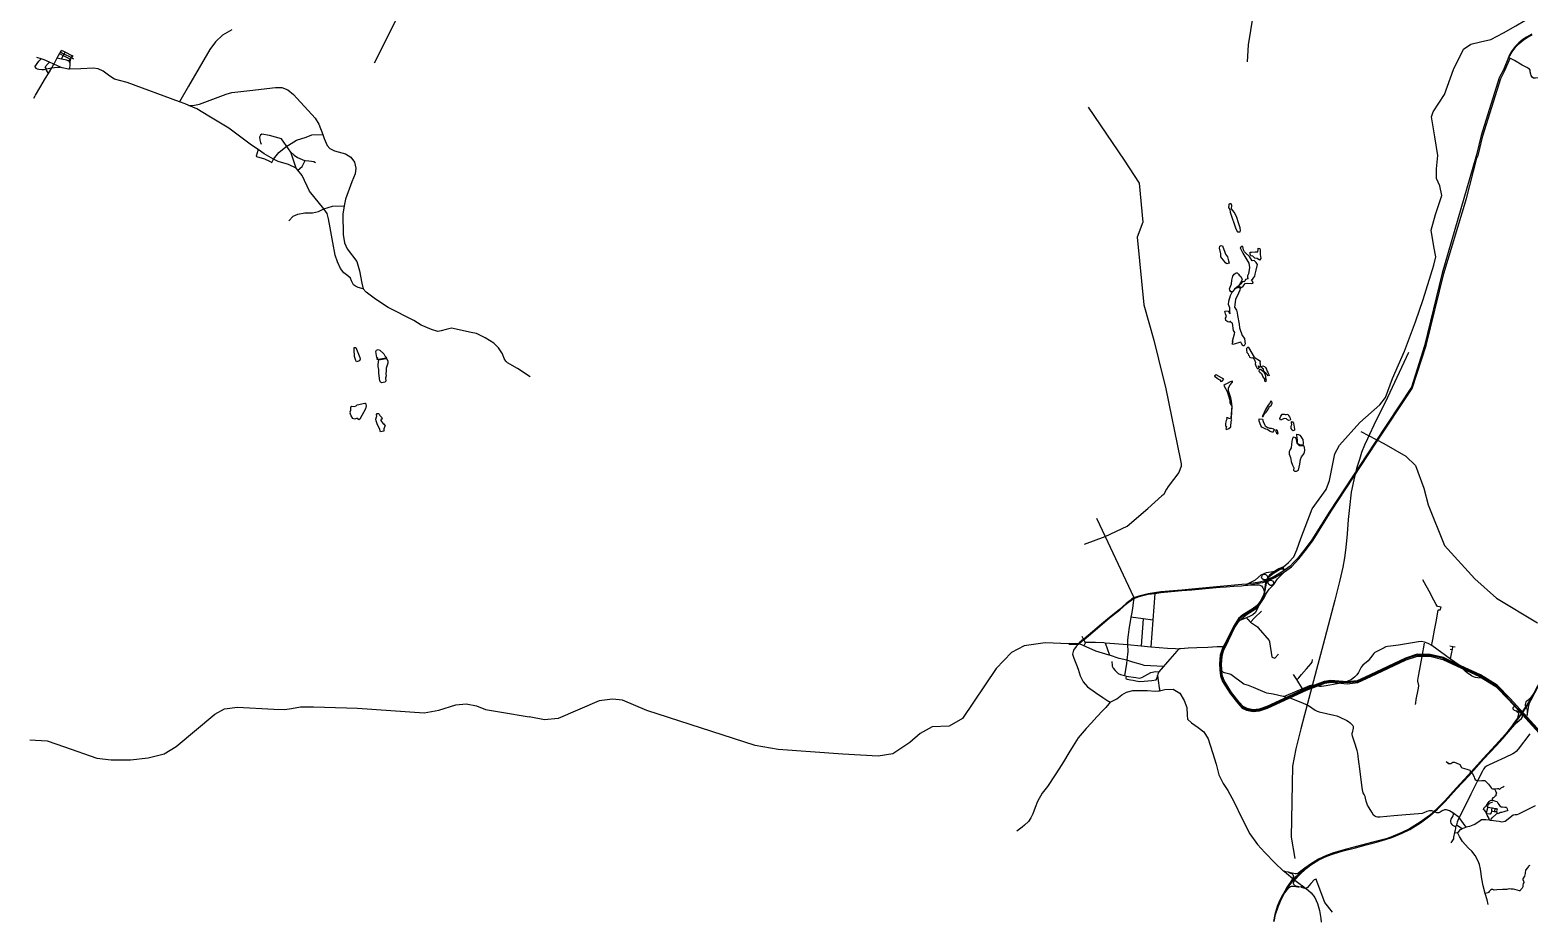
# Model space of a CAD drawing. Header units: millimetres. Extents: x 170 to 95391, y -643 to 69125.
# Drawn here: x 170 to 32269, y -187 to 18927 of the extents above; entities that cross this region are included whole.
import ezdxf

# ---------------------------------------------------------------- set-up
doc = ezdxf.new("R2010")
doc.units = ezdxf.units.MM
for name, color, linetype in [('railways', 4, 'Continuous'), ('roads_1', 1, 'Continuous'), ('roads_2', 2, 'Continuous'), ('roads_3', 3, 'Continuous'), ('water', 7, 'Continuous')]:
    doc.layers.add(name, color=color, linetype=linetype)

msp = doc.modelspace()

# ---------------------------------------------------------------- linework, layer by layer
at = {"layer": 'railways'}
for points in [[(29686.75, 12012.4), (29185.53, 10942.06), (28990, 10550.42), (28808.93, 10164.78), (28747.84, 10032.13), (28684.43, 9872.85), (28637.61, 9725.71), (28575.88, 9529.52), (28515.75, 9288.19), (28463.6, 9020.12), (28423.21, 8694.52), (28400, 8436.41), (28374.25, 8131.14), (28346.56, 7838.2), (28315.5, 7619.1), (28280.48, 7416.44), (28217.9, 7138.19), (28108.47, 6710.69), (27859.79, 5758.04)], [(27859.79, 5758.04), (27744.45, 5328.95), (27464.99, 4252.7), (27385.14, 3950.57), (27278.49, 3521.32), (27207.53, 3152.93), (27174.52, 1629.53), (27252.4, 1177.34)]]:
    msp.add_lwpolyline(points, dxfattribs=at)
at = {"layer": 'roads_1'}
for points in [[(28668.53, 10326.44), (29160.42, 10067.28), (29631.6, 9796.04), (29840.16, 9593.25), (30016.66, 9107.63), (30110.69, 8755.17), (30457.42, 7881), (31108.17, 7166.83), (31571.58, 6754.68), (32448.51, 6221.13)], [(32528.22, 5015.33), (32370.69, 4713.54), (32328.4, 4637.74), (32215.61, 4452.39), (32204.11, 4435.24)], [(32212.67, 4418.75), (32278.47, 4523.85), (32332.56, 4617.6), (32358.94, 4661.5), (32391.36, 4720.89), (32435.39, 4801.53), (32503.66, 4933.78), (32542.05, 5011.19)], [(32370.69, 4713.54), (32308.1, 4627.01), (32290.92, 4604.63), (32275.53, 4589.18), (32248.02, 4569.87), (32219.32, 4545.27), (32203.06, 4528.85), (32190.99, 4500.44), (32186.42, 4474.27), (32188.48, 4449.7), (32215, 4396.36), (32226.81, 4369.7), (32233.21, 4347.42), (32232.04, 4315.91), (32226.9, 4289.75), (32226.89, 4259.23)], [(32226.89, 4259.23), (32234.01, 4282.38), (32263.75, 4442.99), (32282.75, 4503.19), (32315.9, 4571.87), (32391.36, 4720.89)], [(32098.34, 4277.31), (32076.9, 4245.28), (31926.26, 4042.06), (31921.67, 4035.87), (31764.23, 3836.81), (31548.9, 3600.17), (31290.52, 3316.82), (30965.05, 2958.74), (30711.93, 2680.89), (30465.77, 2411.27), (30309.51, 2250.72), (30140.2, 2097.85), (29941.58, 1950.83), (29709.59, 1809.93), (29548.1, 1728.59), (29311.55, 1629.78), (29207.07, 1596.03), (28925.62, 1520.98)], [(28927.25, 1503.52), (29100.92, 1550), (29332.34, 1623.44), (29552.12, 1713.6), (29715.68, 1795.04), (29947.61, 1937.02), (30147.55, 2086.34), (30312.4, 2231.91), (30473.32, 2398.04), (30719.29, 2668.97), (30978.21, 2947.99), (31301.82, 3306.89), (31564.37, 3590.48), (31706.45, 3748.51), (31827.26, 3890.26), (31845.35, 3911.49), (31950.07, 4043.8), (32039.03, 4164.17), (32110.31, 4264.54)], [(31827.26, 3890.26), (31967.43, 4045.45), (32007.51, 4086.2), (32067.56, 4139.36), (32106.42, 4172.49), (32125.9, 4194.85), (32132.96, 4210.71), (32133.15, 4230.62), (32131.28, 4245.56), (32124.82, 4260.89), (32092.93, 4293.71), (32070.32, 4304.88), (32040.24, 4316.45), (31996.71, 4335.12)], [(31996.71, 4335.12), (32017.55, 4318.99), (32034.03, 4299.26), (32041.04, 4279.62), (32040.86, 4261.37), (32038.93, 4240.82), (32032.92, 4215), (32020.25, 4183.61), (31926.26, 4042.06)], [(32125.31, 4317.58), (32098.34, 4277.31)], [(32110.31, 4264.54), (32138.87, 4305.66)], [(32194.92, 4421.52), (32125.31, 4317.58)], [(32138.87, 4305.66), (32200.71, 4400.18), (32204.99, 4405.66)], [(32204.11, 4435.24), (32194.92, 4421.52)], [(32204.99, 4405.66), (32212.67, 4418.75)], [(28283.83, 1349.25), (28084.43, 1293), (27929.97, 1236.24), (27762.58, 1156.86), (27589.8, 1052.76), (27469.97, 965.18), (27331.99, 841.78), (27256.69, 768.48), (27163.56, 660.07), (27038.62, 474.55), (26992.02, 390.26), (26928.32, 269.26), (26878.7, 142.82), (26828.24, -24.76), (26795.74, -172.82)], [(27769.83, 1145.17), (27937.75, 1225.21), (28079.87, 1275.35), (28287.35, 1335.55)], [(28925.62, 1520.98), (28544.97, 1421.03), (28283.83, 1349.25)], [(28287.35, 1335.55), (28550.95, 1403.68), (28779.94, 1465.5), (28927.25, 1503.52)], [(26811.43, -173.02), (26843.9, -23.05), (26895.75, 141.05), (26968.58, 309.87), (27032.18, 433.54), (27037.25, 441.48), (27071.03, 494.32), (27113.38, 560.62), (27170.32, 639.48), (27222.99, 704.88), (27301, 790.27), (27392.16, 880.31), (27447.1, 927.86), (27493.99, 961.6), (27594.78, 1040.58), (27769.83, 1145.17)], [(27469.97, 965.18), (27383.44, 903.44), (27338.31, 868.94), (27315.78, 854.07), (27292.85, 849.01), (27259.21, 844.72), (27231.02, 851.98), (27163.5, 869), (27120.75, 879.1)], [(27120.75, 879.1), (27161.23, 862.79), (27195.85, 845.76), (27212.55, 828.51), (27222.34, 809.35), (27223.83, 787.49), (27221.89, 765.66), (27214.17, 752.23), (27159.61, 669.38), (27088.64, 566.04), (27038.62, 474.55)], [(27341.43, 565.45), (27314.99, 573.26), (27279.6, 581.17), (27260.4, 589.7), (27246.05, 600.98), (27234.5, 617.38), (27228.54, 640.87), (27231.56, 666.26), (27240.04, 687.62), (27270.47, 732.99), (27348.84, 819.98), (27493.99, 961.6)], [(27037.25, 441.48), (27116.62, 540.72), (27137.15, 560.78), (27160.69, 572.85), (27184.54, 580.94), (27207.64, 583.49), (27231.05, 582.45), (27277.45, 573.25), (27315.6, 566.11), (27341.43, 565.45)]]:
    msp.add_lwpolyline(points, dxfattribs=at)
at = {"layer": 'roads_2'}
for points in [[(10883.08, 11496.31), (10609.06, 11672.75), (10398.3, 11795.16), (10357.55, 11833.57), (10326.25, 11887.23), (10287.22, 11985.07), (10202.24, 12116.24), (10103.48, 12214.78), (9916.3, 12327.68), (9734.08, 12423.1), (9614.88, 12447.07), (9198.75, 12536.05), (9083.73, 12509.23), (8977.69, 12483.33), (8904, 12467.29), (8766.79, 12505.32), (8547.45, 12598.12), (8390.04, 12699.42), (7841.98, 12981.18), (7567.36, 13156.15), (7368.3, 13309.21), (7305.32, 13381.71), (7274.52, 13390.28), (7200.59, 13409.62), (7137.09, 13439.08), (7098.3, 13468.24), (7053.96, 13548.72), (7036.13, 13608.37), (6972.89, 13658.33), (6889.23, 13724.93), (6822.35, 13815.93), (6754.01, 13956.13), (6706.32, 14100.18), (6652.69, 14374.97), (6598.07, 14685.62), (6565.44, 14882.77), (6534.58, 14995.35), (6462.93, 15091), (6156.58, 15473.87), (5995.86, 15805.77), (5902.75, 15923.37), (5868.07, 15967.18), (5706.3, 16042.92), (5484.68, 16109.16), (5382.32, 16159.6), (5185.99, 16272.66), (5053.41, 16363.29), (4915.09, 16457.85), (4424.6, 16823.01), (4002.18, 17077.71), (3740.58, 17238.73), (3574.48, 17310.02), (3494.78, 17344.23), (3372.84, 17389.07), (2247.76, 17802.91), (2089.69, 17841.77), (1983.04, 17875.89), (1879.52, 17938.15), (1735.98, 18042.91), (1631.57, 18091.35), (1524.72, 18109.1), (1260.96, 18093.98), (1018.64, 18085.84), (995.2, 18085.05), (861.72, 18113.38), (824.48, 18130.41), (681.12, 18196.02), (585.92, 18239.58), (475.92, 18289.92), (407.21, 18309.34), (314.75, 18335.46)], [(31830.56, 18334.89), (31719.63, 18076.12), (31632.94, 17903.27), (31246.89, 16668.64), (31144.03, 16248.49)], [(31179.29, 16239.94), (31281.88, 16658.99), (31666.72, 17889.76), (31752.57, 18060.97), (31863.93, 18320.72)], [(33341.18, 18143.51), (33260.22, 18140.3), (33201.57, 18147.01), (33155.67, 18147.92), (33102.81, 18129.15), (33022.62, 18087.42), (32750.15, 17961.52), (32688.11, 17933.96), (32638.09, 17924.19), (32467.06, 17898.69), (32408.22, 17892.13), (32367.05, 17893.55), (32335.89, 17917.42), (32315.07, 17947.84), (32306.62, 17978.64), (32297.37, 18032.51), (32290.49, 18065.88), (32277.28, 18083.93), (32245.19, 18107.77), (32219.09, 18122.37), (32122.32, 18174.53), (31956.41, 18272.98), (31830.56, 18334.89)], [(251.6, 17463.18), (282.64, 17518.73), (288.71, 17529.69), (380.24, 17689.01), (501.95, 17892.84), (563.33, 17995.65), (634.97, 18115.65), (681.12, 18196.02)], [(22828.87, 17272.97), (23599.28, 16133.77), (23923.64, 15646.77), (23998.4, 14805.8), (23879.71, 14487.35), (24024.07, 13039.33), (24234.43, 12278.73), (24333.21, 11875.93), (24491.31, 11234.71), (24801.17, 9734.89), (24820.71, 9632.19), (24820.11, 9574.78), (24802.44, 9520.43), (24769.34, 9448.2), (24539.49, 9143.05), (24510.09, 9090.04), (24472.31, 9024.82), (24447.07, 8975.89), (24409.64, 8943.47)], [(31127.97, 16198.84), (30872.15, 15318.02), (30411.11, 13716.86), (30030.48, 12155.38), (29749.41, 11269.99), (28976.38, 10095.79), (28001.94, 8614.87), (27615.26, 8004.73), (27476.53, 7808.97), (27312.33, 7603.15), (27234.09, 7521.71), (27155.04, 7439.41), (27057.88, 7365.42), (27008, 7327.44), (26805.62, 7208.16), (26703.33, 7147.87), (26665.89, 7139.52), (26496.22, 7093.79), (26227.83, 7049.95)], [(26245.64, 7032.8), (26508.96, 7078.72), (26565.89, 7091.18), (26682.14, 7130.51), (26722.37, 7143.75), (26829.38, 7193.3), (27032.75, 7313.15), (27083.53, 7351.82), (27181.88, 7426.72), (27261.97, 7510.1), (27340.82, 7592.18), (27505.9, 7799.12), (27644.94, 7995.31), (28029.7, 8618.08), (28992.55, 10075.24), (29768.02, 11245.41), (30069.29, 12163.6), (30443.36, 13707.63), (30930.02, 15317.24), (31153.82, 16180.64)], [(31144.03, 16248.49), (31127.97, 16198.84)], [(31153.82, 16180.64), (31179.29, 16239.94)], [(22748.06, 7909.08), (23190.82, 8072.53), (23667.13, 8293.06), (24108.03, 8675.97), (24409.64, 8943.47)], [(27015.24, 7426.64), (26915.54, 7377.43), (26785.98, 7302.37), (26711.71, 7243.74), (26678.27, 7200.76), (26629.18, 7078.51), (26588.93, 6839.43), (26523.3, 6700.62), (26450.4, 6596.17), (26340.87, 6516.61), (26141.27, 6393.86), (26051.18, 6314.41), (25940.27, 6147.98), (25788.42, 5835.6), (25730.04, 5720.82), (25699.3, 5660.4), (25658.04, 5531.22), (25643.52, 5341.73), (25649.82, 5219.19), (25663.77, 5090.73), (25707.3, 4968.53), (25868.91, 4708.19), (26030.65, 4502.2), (26126.97, 4397.98), (26219.76, 4351.7), (26360.36, 4320.41), (26498.91, 4337.44), (26666.89, 4394.02), (27506.25, 4782.09), (27894.98, 4930.51), (28029.69, 4951.68), (28375.35, 4919.5), (28602.68, 4946.5), (28882.69, 5076.14), (29639.8, 5433.2), (29880.19, 5511.63), (30147.53, 5508.98), (30423.6, 5441.45), (30620.94, 5347.27), (31211.1, 5075.19), (31562.12, 4859.93), (31834.83, 4572.83), (32853.35, 3462.81)], [(26923.99, 7362.99), (26965.95, 7383.15), (26994.86, 7383.95), (27005.61, 7376.67), (27020.86, 7361.06), (27008, 7327.44)], [(27057.88, 7365.42), (27019.94, 7372.86), (27006.72, 7388.89), (27008.99, 7409.88), (27015.24, 7426.64)], [(32865.05, 3474.85), (31847.13, 4584.2), (31572.81, 4873), (31219.07, 5089.93), (30628.1, 5362.38), (30429.29, 5457.26), (30149.64, 5525.66), (29877.59, 5528.36), (29633.56, 5448.75), (28875.55, 5091.26), (28598.03, 4962.77), (28375.13, 4936.3), (28029.15, 4968.51), (27890.61, 4946.74), (27499.69, 4797.49), (26660.64, 4409.56), (26495.15, 4353.82), (26361.18, 4337.35), (26225.44, 4367.56), (26137.24, 4411.54), (26043.46, 4513.02), (25882.71, 4717.75), (25722.53, 4975.79), (25680.25, 5094.47), (25666.57, 5220.51), (25660.34, 5341.52), (25674.64, 5528.02), (25714.89, 5654.05), (25745.02, 5713.27), (25803.47, 5828.19), (25954.89, 6139.7), (26063.96, 6303.36), (26151.33, 6380.4), (26350.25, 6502.74), (26462.58, 6584.33), (26537.89, 6692.25), (26605.1, 6834.4), (26645.45, 7073.98), (26692.99, 7192.39), (26723.74, 7231.91), (26795.47, 7288.54), (26923.99, 7362.99)], [(25682.33, 5341.25), (25696.02, 5499.7), (25726.66, 5621.92), (25731.98, 5639.3), (25766.77, 5709.37), (25907.23, 5992.31), (25960.52, 6113.27), (26049.35, 6241.74), (26074.94, 6278.76), (26111.98, 6309.62), (26159.17, 6350.69), (26236.65, 6406.79), (26403.17, 6515.81), (26465.93, 6569.04), (26598.77, 6759.42), (26633.06, 6837), (26702.15, 6941.9), (26805.71, 7042.36), (26882.85, 7168.71), (27032.75, 7313.15)], [(26805.62, 7208.16), (26736.68, 7182.51), (26629.14, 7146.69), (26591.03, 7148.11), (26558.32, 7169.01), (26542.15, 7205.01), (26560.04, 7241.73), (26577.8, 7260.06), (26612.86, 7266.83), (26640.59, 7253.27), (26658.94, 7233.59), (26666.76, 7197.58), (26645.45, 7073.98)], [(26565.89, 7091.18), (26627.29, 7103.14), (26650.37, 7110.64), (26682.52, 7121.08), (26740.88, 7134.32), (26775.31, 7126.28), (26797.61, 7094.7), (26794.66, 7053.28), (26763.4, 7024.81), (26730.38, 7020.54), (26696.62, 7044.47), (26679.16, 7095.48), (26682.92, 7115.36), (26692.99, 7192.39)], [(25049.28, 6943.83), (24831.55, 6925.17), (24386.93, 6884.41), (24114.17, 6845.13), (23998.35, 6816.03), (23915.86, 6795.33), (23810.12, 6759.21), (23794.13, 6749.99), (23760.51, 6727.58), (23730.36, 6705.23), (23696.77, 6678.88), (23643.78, 6635.19), (23497.56, 6511.52), (23283.24, 6335), (23074.2, 6156.63), (22921.57, 6034.21), (22734.22, 5875.25), (22728.61, 5870.34), (22639.76, 5792.67), (22627.38, 5778.86), (22417.11, 5776.81)], [(22417.21, 5767.14), (22631.77, 5769.22), (22646.62, 5785.79), (22735.03, 5863.08), (22740.58, 5867.93), (22927.77, 6026.77), (23080.42, 6149.19), (23289.5, 6327.61), (23503.8, 6504.11), (23650.03, 6627.78), (23702.88, 6671.35), (23736.27, 6697.56), (23766.12, 6719.69), (23799.28, 6741.77), (23808.97, 6748.42), (23918.63, 6786.05), (24000.73, 6806.65), (24116.06, 6835.63), (24254.78, 6855.6), (24388.08, 6874.8), (24832.41, 6915.54), (25050.11, 6934.2)], [(24254.78, 6855.6), (24211.17, 6277.88), (24168.43, 5711.52)], [(25654.8, 7005.52), (25049.28, 6943.83)], [(25050.11, 6934.2), (25198.26, 6944.57), (25489.72, 6971.87), (25658.29, 6984.92)], [(26227.83, 7049.95), (26118.01, 7043.66), (25654.8, 7005.52)], [(25658.29, 6984.92), (25784.14, 6992.92), (25950.74, 7008.64), (26110.52, 7019.21), (26199.42, 7028.15), (26245.64, 7032.8)], [(26199.42, 7028.15), (26439.49, 7037.95), (26481.75, 7038.55), (26541.33, 7019.47), (26571.77, 6974.05), (26592.99, 6932.82), (26605.1, 6834.4)], [(26465.93, 6569.04), (26413.29, 6448.03), (26352.84, 6394.33), (26297.67, 6369.12), (26218.04, 6331.12), (26198.86, 6321.96), (26079.44, 6270.54), (26049.35, 6241.74)], [(24211.17, 6277.88), (24005, 6308.14), (23739.55, 6343.06)], [(24005, 6308.14), (23960.76, 5732.63)], [(22417.11, 5776.81), (21907.36, 5794.55), (21455.68, 5732.1), (21190.28, 5587.28), (20856.79, 5246.29), (20141.8, 4172.61), (19853.88, 4009.99), (19490.9, 3997.52), (19231.22, 3854.3), (19008.88, 3658.16), (18649.15, 3417.56), (18329.47, 3370.2), (17576.98, 3412.96), (16192.55, 3510.45), (15698.71, 3598.05), (13381.6, 4346.45), (12856.34, 4565.82), (12642.15, 4584.71), (12361.44, 4555.13), (11482.84, 4171.44), (11185.61, 4142.08), (10860.66, 4212.39)], [(22695.24, 5934.65), (22718.91, 5883.13), (22728.61, 5870.34)], [(31822.07, 4590.95), (31612.95, 4803.55), (31455.62, 4959.53), (31418.53, 4990.85), (31378.74, 5016.27), (31336.51, 5030.18), (31293.57, 5039.17), (31172.18, 5045.96), (31121.27, 5051.07), (31080.36, 5064.31), (31038.53, 5089.8), (30943.35, 5153.76), (30902.11, 5187.78), (30829.46, 5265.42), (30792.46, 5301.34), (30588.5, 5447.36), (30186.68, 5737.1), (30112.51, 5780.88), (30029.69, 5809.31), (29964.72, 5821.79), (29899.65, 5818), (29473.67, 5744.85), (29305.28, 5721.28), (29241.58, 5715.37), (29206.41, 5710.63), (29187.29, 5700.63), (29166.71, 5689.92)], [(25154.1, 5687.92), (24972.02, 5678.98), (24891.55, 5677.02), (24805.74, 5667.48), (24779.45, 5668.69), (24729.84, 5613.75), (24580.45, 5443.44), (24345.95, 5176.56), (24323.61, 5120.7), (24317.29, 5096.29), (24331.41, 4985.9)], [(25395.15, 5695.81), (25154.1, 5687.92)], [(25592.55, 5708.33), (25395.15, 5695.81)], [(25766.77, 5709.37), (25745.02, 5713.27), (25695.89, 5712.72), (25658.8, 5707.13), (25592.55, 5708.33)], [(32880.35, 3490.57), (31863.21, 4599.06), (31586.78, 4890.09), (31229.48, 5109.2), (30637.46, 5382.14), (30436.74, 5477.94), (30152.41, 5547.48), (29874.18, 5550.24), (29625.41, 5469.08), (28866.22, 5111.03), (28591.94, 4984.05), (28374.85, 4958.26), (28028.45, 4990.52), (27884.9, 4967.96), (27491.12, 4817.61), (26652.47, 4429.87), (26490.23, 4375.23), (26362.27, 4359.49), (26232.85, 4388.29), (26150.67, 4429.27), (26060.22, 4527.16), (25900.76, 4730.25), (25742.44, 4985.28), (25701.8, 5099.36), (25689.33, 5196.24), (25688.46, 5222.25), (25682.33, 5341.25)], [(28946.7, 5563.28), (28872.88, 5471.09), (28823.19, 5411.96), (28709.22, 5314.66), (28672.51, 5273.62), (28644.12, 5219.11), (28616.92, 5159.3), (28583.23, 5107.33), (28530.49, 5058.67), (28469, 5012.28), (28372.19, 4969.04), (28293.69, 4942.43), (28252.88, 4928.52), (28160.74, 4913.89), (27927.55, 4876.4), (27827.89, 4861.22), (27782.23, 4862.93), (27720.4, 4874.76), (27657.31, 4887.24), (27624.77, 4887.57), (27569.28, 4875.01), (27420.34, 4812.26), (27299.27, 4761.4), (27063.34, 4657.51), (27028.05, 4641.85)], [(29082.88, 5647.08), (28996.84, 5602.81), (28971.07, 5585.6), (28946.7, 5563.28)], [(29166.71, 5689.92), (29082.88, 5647.08)], [(27028.05, 4641.85), (27007.61, 4645.71), (26790.07, 4695.98), (26657.12, 4716.27), (26616.27, 4728.34), (26368.62, 4838.62), (26265.86, 4878.99), (26165.24, 4912.79), (25886.35, 5112.96), (25860.1, 5122.69), (25751.39, 5151.48), (25725.88, 5161.94), (25705.55, 5177.44), (25689.33, 5196.24), (25666.57, 5220.51)], [(23645.13, 5084.18), (23633.66, 5037.73), (23640.68, 5026.91), (23662.45, 5019.28), (23732.43, 5002.62), (23790.04, 4992.32), (23847.78, 4979.11), (23934.2, 4967.94), (24030.25, 4974.19), (24104.29, 4982.54), (24192.69, 4990.41), (24282.43, 5001.42), (24309.19, 5039.77), (24317.29, 5096.29)], [(24331.41, 4985.9), (24350.66, 4833.04), (24353.17, 4811.96)], [(23297.92, 4525.67), (23445.22, 4595.24), (23553.11, 4678.42), (23651.01, 4735.77), (23787.6, 4773.25), (23949.78, 4774.78), (24098.93, 4773.22), (24267.45, 4761.73), (24333.73, 4765.7), (24355.88, 4768.49), (24472.06, 4792.02), (24650.51, 4799.89), (24792.34, 4717.34), (24884.76, 4560.72), (24941.57, 4410.94), (24949.62, 4248.7), (24955.2, 4161.08), (25041.94, 4082.34), (25183.58, 3980.33), (25309.15, 3891.47), (25398.37, 3738.11), (25492.63, 3445.24), (25567.92, 3197.96), (25630.44, 2970.28), (25719.27, 2777.99), (25818.27, 2627.76), (25948.87, 2396.12), (26123.45, 2024.55), (26292.05, 1701.67), (26451.9, 1472.97), (26612.35, 1302.63), (26833.85, 1073.3), (27004.55, 911.81), (27029.89, 892.87), (27251.87, 708.94), (27366, 626.9), (27406.48, 597.07), (27409.93, 594.53), (27491.35, 534.63), (27495.96, 530.65), (27607.33, 435.03), (27680.64, 337.72), (27742.71, 210.81), (27782.47, 59.13), (27807.84, -113.42), (27818.1, -187.4)], [(24353.17, 4811.96), (24355.88, 4768.49)], [(27028.05, 4641.85), (27117.88, 4624.92), (27171.87, 4609.81), (27430.53, 4501.61), (27533.27, 4459.79), (27567.46, 4440.52), (27691.7, 4352.62), (27731.74, 4332.55), (27773.31, 4319.03), (28087.21, 4245.96), (28150.7, 4230.02), (28204.63, 4208.36), (28370.7, 4132.42), (28404.15, 4110.97), (28438.99, 4082.96), (28495.5, 4027.05), (28502.65, 4010.96), (28505.4, 3992.73), (28503.7, 3969.45)], [(32409.57, 4000.15), (32355.71, 4051.29), (32210.21, 4200.34), (32134.42, 4273.06), (31965.08, 4445.53), (31954.19, 4456.62), (31822.07, 4590.95)], [(170, 3714.56), (534.51, 3694.76), (910.88, 3569.88), (1602.74, 3320.94), (1909.67, 3289.5), (2325.68, 3289.53), (2701.1, 3334.31), (3042.21, 3413.47), (3300.94, 3576.86), (4125.66, 4268.61), (4334.22, 4378.46), (4615.12, 4420.14), (5391.82, 4373.05), (5617.5, 4366.2), (5770.32, 4387.57), (5965.56, 4421.09), (6241.83, 4421.18), (7180.63, 4395.54), (8610.27, 4296.38), (8925.36, 4353.76), (9288.5, 4464.75), (9507.34, 4490.88), (9733.61, 4447.17), (9923.37, 4366.58), (10263.91, 4309.65), (10860.66, 4212.39)], [(31965.08, 4445.53), (31940.02, 4418.61), (31926.31, 4399.51), (31924.68, 4379.62), (31934.31, 4363.93), (31951.47, 4354.14), (31971.78, 4343.66), (31996.71, 4335.12)], [(32226.89, 4259.23), (32222.61, 4233.39), (32210.21, 4200.34)], [(28632.78, 3197.8), (28612.48, 3362.57), (28602.2, 3431.84), (28587.41, 3489.52), (28529.17, 3664.12), (28488.8, 3798.5), (28482.55, 3831.33), (28484.39, 3868.44)], [(28503.7, 3969.45), (28484.39, 3868.44)], [(32285.28, 3842.42), (32033.62, 3513.7), (31997.14, 3468.81), (31960.72, 3437.49), (31920.32, 3413.66), (31761.37, 3339.82), (31505.6, 3222.31), (31399.97, 3174.75), (31362.15, 3153.46), (31324.22, 3124.21), (31294.5, 3086.42), (31270.91, 3046.14), (31168.16, 2839.92), (31154.7, 2812.91), (31026.38, 2553.63), (30895.96, 2290.26), (30775.95, 2050.92)], [(28638.91, 3153.33), (28632.78, 3197.8)], [(32401.24, 2303.75), (32186.22, 2193.13), (32044.29, 2120.65), (32010.7, 2110.09), (31969.96, 2107.4), (31932.22, 2099.18), (31899.08, 2081.43), (31785.76, 1987.26), (31757.23, 1968.56), (31724.68, 1958.49), (31690.09, 1955.88), (31630.37, 1964.16), (31444.02, 1990.09), (31423.91, 1993.09), (31341.08, 2005.46), (31289.01, 2004.94), (31253.42, 1999.53), (31223.89, 1984.42), (31110.23, 1906.07), (31065.69, 1884.96), (30993.26, 1861.15), (30920.93, 1843.23), (30775.95, 2050.92), (30638.04, 2152.95), (30569.36, 2192.6), (30504.44, 2216.63), (30459.07, 2215.03), (30411.69, 2198.27), (30368.06, 2164.85), (30334.97, 2154.91), (30296.83, 2155.29), (30265.79, 2164.62), (30185.65, 2193.11), (30141.33, 2193.55), (30084.68, 2177.91), (30018.42, 2149.85), (29979.96, 2138.73), (29904.67, 2129.78), (29633.81, 2106.31), (29375.86, 2085.3), (29071.96, 2056.53), (29027.11, 2056.46), (28993.68, 2063.98), (28964.94, 2079.27), (28940.99, 2104.52), (28902.39, 2164.02), (28848.03, 2259.95), (28811.28, 2317.85), (28794.89, 2360.98), (28783.55, 2398.95), (28770.32, 2465.35), (28757.49, 2499.71), (28735.99, 2545.8), (28716.62, 2583.86), (28701.16, 2648.09), (28687.51, 2745.8), (28638.91, 3153.33)]]:
    msp.add_lwpolyline(points, dxfattribs=at)
at = {"layer": 'roads_3'}
for points in [[(29594.98, 32437.7), (30052.2, 31866.51), (30174.03, 31711.85), (30232.18, 31563.94), (30260.7, 31332.45), (30276.55, 31066.28), (30298.97, 30840.97), (30300.86, 30617.92), (30215.81, 30338.42), (30067.04, 30063.65), (29962.23, 29866.2), (29826.4, 29130.53), (29167.14, 27086.52), (28895.2, 26233.6), (28685.8, 25465.98), (28176.19, 23911.03), (27956.4, 23344.04), (27622.66, 22503.78), (27161.79, 21312.49), (26904.09, 20672.25), (26688.89, 20162.4), (26353.95, 19223.61), (26252.91, 18610.1), (26231.67, 18247.31)], [(7547.09, 18225.25), (8089.16, 19298.41), (8381.63, 20337.59), (7903.12, 21571.1), (7742.17, 21940.89), (7620.36, 21851.01), (7502.89, 21668.1)], [(30356.72, 15589.31), (30288.22, 15741.63), (30287.25, 15954.52), (30317.87, 16237.19), (30255.97, 16639.39), (30181.97, 17066.29), (30215.97, 17172.49), (30458.5, 17542.96), (30653.23, 18077.77), (30864.47, 18513.88), (31022.02, 18622.94), (31231.49, 18674.33), (31454.3, 18721.29), (31720.27, 18865.97), (31989.12, 19017.95), (32181.01, 19126.43), (32274.15, 19193.45), (32357.85, 19269.77), (32441.94, 19357.93), (32523.66, 19448.17)], [(4489.82, 18932.61), (4291.36, 18814.69), (4143.81, 18675.67), (4017.84, 18508.71), (3564.69, 17720.9), (3372.84, 17389.07)], [(32332.01, 18835.79), (32215.72, 18775.04), (32137.48, 18722.08), (32048.5, 18649.49), (31974.9, 18573.54), (31892.12, 18463.84), (31845.47, 18382.9), (31830.56, 18334.89), (31861.69, 18375.31), (31909.34, 18458.84), (31984.57, 18562.03), (32057.37, 18637.63), (32141.86, 18709.54), (32226.91, 18764), (32337.1, 18821.81)], [(274.26, 18138.64), (362.3, 18256.03), (407.21, 18309.34)], [(842.48, 18495.05), (819.19, 18453.76), (800.2, 18420.12), (746.37, 18324.76), (681.12, 18196.02)], [(1022.14, 18224.86), (1005.8, 18247.87), (987.48, 18262.09), (959.58, 18277.89), (844.38, 18303.22), (746.37, 18324.76)], [(800.2, 18420.12), (883.55, 18376.95), (1034.53, 18297.55)], [(1101.91, 18302.6), (1051.72, 18334.24), (901.8, 18411.3), (819.19, 18453.76)], [(844.38, 18303.22), (883.55, 18376.95), (901.8, 18411.3), (922.35, 18448.13)], [(1095.24, 18359.36), (1070.96, 18369.96), (922.35, 18448.13), (864.47, 18478.58)], [(959.58, 18277.89), (991.3, 18271.61), (1012.08, 18276.5), (1034.53, 18297.55)], [(1070.96, 18369.96), (1051.72, 18334.24), (1034.53, 18297.55), (1022.82, 18248.38), (1022.14, 18224.86), (1021.49, 18202.03), (1018.64, 18085.84)], [(274.26, 18138.64), (294.57, 18106.73), (321.04, 18093.88), (363.08, 18083.78), (425.17, 18080.04), (476.24, 18082.34), (516.29, 18090.67), (634.97, 18115.65), (692.77, 18123.02), (781.63, 18129.26), (824.48, 18130.41)], [(563.33, 17995.65), (524.88, 18067.73), (516.29, 18090.67), (510.65, 18112.08), (497.68, 18139.48), (562.14, 18205.65), (585.92, 18239.58)], [(3574.48, 17310.02), (3695.49, 17313.56), (3797.4, 17336.38), (3914.57, 17378.47), (4367.67, 17549.08), (4490.34, 17585.99), (4877.28, 17628.85), (5429.97, 17695.84), (5561.72, 17692.17), (5690.85, 17643.47), (5813.9, 17543.1), (6275.19, 17037.51), (6353.23, 16910.03), (6439.23, 16688.52), (6471.74, 16604.81), (6530.93, 16450.92), (6589.88, 16386.68), (6694.32, 16338.28), (6924.22, 16276.07), (7040.68, 16198.84), (7116.34, 16094.94), (7147.01, 15965.99), (7135.98, 15844.7), (7059, 15669.9), (6923.45, 15302.15), (6899.7, 15159.51), (6869.37, 14977.45), (6874.41, 14542.9), (6901.82, 14365.8), (6961.33, 14236.48), (7172.28, 13965.42), (7229.64, 13767.96), (7273.82, 13503.02), (7305.32, 13381.71)], [(5868.07, 15967.18), (5758.43, 16311.74), (5554.34, 16594.14), (5298.94, 16668.17), (5136.71, 16692.55), (5108.99, 16675.48), (5084.69, 16631), (5090.21, 16571.21), (5104.5, 16513.82), (5117.86, 16481.31)], [(5382.32, 16159.6), (5501.97, 16299.94), (5651.01, 16422.52), (5875.35, 16569.06), (6081.13, 16630), (6204.23, 16677.02), (6439.23, 16688.52)], [(5053.41, 16363.29), (5014.64, 16225.36), (5023.63, 16216.18), (5195.33, 16165.74), (5296.42, 16115.41), (5349.23, 16089.08), (5382.32, 16159.6)], [(5758.43, 16311.74), (5828.66, 16246.14), (5898.58, 16191.66), (6046.58, 16128.68), (6061.77, 16128.26), (6142.95, 16126), (6201.31, 16118.49), (6249.75, 16107.33), (6280.59, 16083.54)], [(5902.75, 15923.37), (6001.79, 16002.34), (6061.77, 16128.26)], [(26227.83, 7049.95), (26410.63, 7144.72), (26533.33, 7252.15), (26645.14, 7302.27), (26828.85, 7331.14), (26923.99, 7362.99), (27015.24, 7426.64), (27117.23, 7516.86), (27229.76, 7638.74), (27297.2, 7785.7), (27384.2, 8030.78), (27625.57, 8663.97), (27922.4, 9079.23), (27998.56, 9275.29), (28111.51, 9848.22), (28208.15, 10031.75), (28643.42, 10512.61), (29073.97, 10896.35), (29199.13, 11050.9), (29347.44, 11459.39), (29604.61, 12043.07), (29841.65, 12676.1), (30002.91, 13150.01), (30228.58, 13885.58), (30271.56, 14065.49), (30232.57, 14287.21), (30174.29, 14640.27), (30264.09, 14971.36), (30399.95, 15379.84), (30356.72, 15589.31)], [(5710.11, 14837.85), (5802.64, 14934.58), (5902.07, 14980.51), (6054.1, 15007.85), (6216.81, 15007.92), (6344.9, 15039.15), (6462.93, 15091), (6649, 15148.18), (6899.7, 15159.51)], [(23007.43, 8464.07), (23190.82, 8072.53), (23799.53, 6783), (23810.12, 6759.21)], [(30186.68, 5737.1), (30189.4, 5758.21), (30207.94, 5865.1), (30246.37, 6065.08), (30279.97, 6245.54), (30323.76, 6492.1), (30331.32, 6502.46), (30344.21, 6503.93), (30360.61, 6498.97), (30364.21, 6500.17), (30386.46, 6559.78), (30313.49, 6576.38), (30301.63, 6577.61), (30279.25, 6617.23), (30231.74, 6706.69), (30131.98, 6899.41), (30032.83, 7082.61), (29999.11, 7145.66)], [(23810.12, 6759.21), (23808.97, 6748.42), (23793.61, 6657.47), (23777.4, 6530.06), (23755.36, 6409.68), (23739.55, 6343.06), (23700.82, 6078.21), (23686.56, 5966.31), (23668.62, 5857.35), (23672.48, 5761.29), (23676.48, 5610.7), (23657.57, 5422.02), (23649.93, 5351.7), (23630.69, 5218.64), (23605.04, 5094.73)], [(26304.94, 6239.74), (26393.66, 6328.03), (26538.03, 6474.99)], [(26218.04, 6331.12), (26238.17, 6304.27), (26255.55, 6294.55), (26276.13, 6264.86), (26281.15, 6256.12), (26304.94, 6239.74), (26455.31, 6136.21), (26470.88, 6115.91), (26702.5, 5841.53), (26710.41, 5823.64), (26711.16, 5813.67), (26764.78, 5491.83), (26769.18, 5484.58), (26819.53, 5468.58), (26830.48, 5476.74), (26895.79, 5547.96), (26903.48, 5559.66)], [(22627.38, 5778.86), (22571.78, 5716.79), (22512.59, 5639.59), (22492.17, 5549.01), (22523.74, 5467.61), (22577.35, 5324.35), (22615.29, 5233.14), (22655.93, 5090.03), (22719.44, 4962.88), (22812.3, 4851.64), (22986.17, 4733.05), (23143.93, 4624.37), (23250.18, 4551.9), (23266.7, 4542.45), (23297.92, 4525.67)], [(24440.52, 5288.69), (24163.43, 5303.89), (24030.55, 5311.44), (23991.49, 5321.08), (23785.99, 5382.71), (23657.57, 5422.02), (23490, 5462.74), (23282.72, 5527.9), (23277.37, 5529.59), (22991.75, 5615.68), (22849.52, 5678.56), (22732.99, 5730.31), (22627.38, 5778.86)], [(22728.61, 5870.34), (22735.7, 5861.92), (22752.8, 5822.77), (22759.45, 5808.03), (22763.24, 5797.08), (22763.32, 5786.72), (22756.12, 5771.05), (22732.99, 5730.31)], [(22759.45, 5808.03), (22984.5, 5806.5), (23167.87, 5799.43), (23192.41, 5797.6), (23391.35, 5782.72), (23672.48, 5761.29), (23960.76, 5732.63), (24168.43, 5711.52), (24525.04, 5683.66), (24702.72, 5671.8), (24779.45, 5668.69)], [(23192.41, 5797.6), (23233.59, 5675.65), (23282.72, 5527.9)], [(30024.46, 5787.53), (29972.55, 5502.36), (29935.64, 5308.64), (29923.72, 5233.1), (29896.47, 5082.3), (29881.01, 4992.78), (29880.12, 4977.08), (29901.27, 4880.66), (29901.64, 4869.54), (29886.26, 4788), (29847.96, 4577.6), (29835.65, 4511), (29828.24, 4475.54)], [(30688.88, 5698.92), (30639.83, 5710.07), (30573.67, 5723.78)], [(30579.93, 5658.49), (30627.6, 5649.21)], [(30588.5, 5447.36), (30602.27, 5524.03), (30616.1, 5592), (30627.6, 5649.21), (30639.83, 5710.07)], [(23338.41, 5394.52), (23339.92, 5309.6), (23343.94, 5291.61), (23362.16, 5253.16), (23407.87, 5199.76), (23472.13, 5138.99), (23523.86, 5115.42), (23605.04, 5094.73), (23645.13, 5084.18), (23850.97, 5049.5), (23927.79, 5040.93), (23976.86, 5049.68), (24168.23, 5161.57), (24273.89, 5180.21), (24345.95, 5176.56)], [(27298.23, 5007.31), (27313.7, 5020.09), (27337.18, 5044.88), (27395, 5113.85), (27505.43, 5241.03), (27603.91, 5353.41), (27621.08, 5375.92), (27622.69, 5384.33), (27630.43, 5440.42)], [(27420.34, 4812.26), (27298.23, 5007.31), (27272.44, 5049.14), (27228.34, 5114.9)], [(23297.92, 4525.67), (23270.82, 4487.14), (23204.65, 4408.5), (23144.45, 4342.62), (23015.85, 4208.63), (22900.16, 4081.52), (22788.05, 3961.36), (22616.7, 3757.82), (22506.37, 3587.46), (22418.44, 3437.87), (22298.55, 3246.62), (22201.15, 3085.45), (22121.71, 2967.28), (21955.65, 2714.66), (21844.44, 2572.31), (21743.34, 2393.68), (21692.96, 2265.84), (21641.34, 2131.02), (21599.61, 2048.62), (21553.24, 1968.59), (21468.36, 1888.97), (21417.75, 1848.67), (21357.73, 1801.46), (21302.39, 1756.55)], [(30495.69, 3253.79), (30521.75, 3230.97), (30540.61, 3212.96), (30556.55, 3206.01), (30574.6, 3207.37), (30592.17, 3211.81), (30641.36, 3235.43), (30656.33, 3239.51), (30673.32, 3237.3), (30776.01, 3196.79), (30786.26, 3188.87), (30823.27, 3126.95), (30835.54, 3115.55), (30940.42, 3088.88), (30981.5, 3075.79), (30998.94, 3066.89), (31007.59, 3054.37), (31007.96, 3038.98)], [(31007.96, 3038.98), (31050.36, 3002.28)], [(31050.36, 3002.28), (31058.02, 2992.85), (31092.31, 2918.27), (31102.36, 2888.81), (31119.66, 2865.56), (31141.15, 2849.45), (31168.16, 2839.92), (31257.54, 2842.79), (31311.71, 2847.9), (31323.04, 2844.08), (31337.36, 2833.16), (31359.27, 2806.79), (31400.07, 2764.47), (31441.81, 2710.72), (31456.56, 2688.4), (31471.88, 2674.39), (31487.79, 2666.54), (31527.73, 2665.98), (31596.13, 2675.75), (31614.14, 2673), (31639.79, 2663.14), (31651.18, 2665.98), (31675.59, 2684.71), (31716.54, 2707.91), (31738.83, 2723.72)], [(31527.73, 2665.98), (31534.05, 2653.79), (31554.35, 2623.96), (31565.92, 2591.42), (31575.55, 2577.6), (31563.56, 2561.17), (31556.65, 2540.22), (31560.01, 2517.23), (31538.21, 2501.04), (31516.35, 2478.04), (31497.73, 2471.04), (31481.06, 2453.25), (31488.03, 2425.29)], [(31355.39, 2150.98), (31339.25, 2183.33), (31319.85, 2203.52), (31299.36, 2217.06), (31297.41, 2227.33), (31309.11, 2264.14), (31319.03, 2277.38), (31330.42, 2282.4), (31347.98, 2286.33), (31355.27, 2293.95), (31395.67, 2365.87), (31412.41, 2393.02), (31433.76, 2412.68), (31455.98, 2420.8), (31488.03, 2425.29), (31493.66, 2426.07), (31512.15, 2419.74), (31530.12, 2409.69), (31553.73, 2401.9), (31579.47, 2396.38), (31587.6, 2386.69), (31600.25, 2359.26), (31621.65, 2334.42), (31634.75, 2306.22), (31652.64, 2291.17), (31671.66, 2282.65), (31703.04, 2279.4), (31747.88, 2275.23), (31776.73, 2273.93), (31789.52, 2264.58), (31801.63, 2236.76), (31810.61, 2207.43), (31806.9, 2196.19), (31774.32, 2186.25), (31731.92, 2172.81), (31680.77, 2159.47), (31659.11, 2158.65), (31640.97, 2151.78), (31623.3, 2137.08), (31606.29, 2134.04), (31592.39, 2136.23), (31583.71, 2143.49)], [(31423.91, 1993.09), (31413.5, 2030.4), (31374.02, 2102.97), (31355.78, 2134.44), (31355.39, 2150.98), (31384.07, 2257.57), (31385.6, 2277.4), (31386.69, 2291.59), (31391.54, 2314.75), (31403.56, 2332.08), (31412.45, 2342.63), (31419.3, 2357.95), (31461.72, 2372.92), (31495.88, 2386.95)], [(31473.52, 2262.02), (31462.65, 2206.87), (31462.8, 2186.16), (31456.46, 2152.43), (31438.15, 2123.88), (31427.81, 2120.91), (31375.31, 2129.12), (31363.52, 2135.91), (31355.39, 2150.98)], [(31385.6, 2277.4), (31473.52, 2262.02), (31488.4, 2257.9), (31542.12, 2245.6), (31568.22, 2247.24), (31588.21, 2238.98), (31576.5, 2197.93)], [(30638.04, 2152.95), (30646.48, 2134.23), (30647.83, 2114.72), (30638.32, 2090.2), (30593.25, 2015.77), (30585.23, 1989.3), (30587.52, 1957.34), (30598.05, 1930.19), (30614.26, 1901.31), (30630.63, 1888.83), (30672.71, 1868.93), (30687.05, 1857.4), (30694.06, 1844.31), (30694.99, 1825.52), (30684.72, 1780.59), (30672.85, 1727.73), (30655.45, 1632.54), (30648.9, 1598.34), (30596.97, 1506.53)], [(30775.95, 2050.92), (30743, 1989.67), (30728.67, 1950.44), (30713.72, 1896.64), (30694.06, 1844.31)], [(31444.02, 1990.09), (31457.17, 2016.12), (31481.69, 2043.96), (31568.05, 2127.36), (31583.71, 2143.49), (31587.98, 2158.83), (31585.53, 2172.71), (31575.24, 2177.04), (31522.55, 2176.32), (31462.8, 2186.16)], [(31542.12, 2245.6), (31522.55, 2176.32)], [(30672.85, 1727.73), (30699.08, 1722.35), (30738.86, 1733.21), (30767.46, 1756.03), (30800.86, 1791.84), (30835.02, 1814.86), (30920.93, 1843.23)], [(30713.72, 1896.64), (30835.02, 1814.86)], [(31395.94, 188.97), (31371.32, 285.8), (31331.51, 424.85), (31289.52, 588.03), (31257.97, 736.08), (31232.43, 948.9), (31211.7, 1042.46), (31181.32, 1119.49), (31118.59, 1241.16), (31044.18, 1328.07), (30973.71, 1396.47), (30902.32, 1476.16), (30848.26, 1536.19), (30779.27, 1648.69), (30738.86, 1733.21)], [(32285.83, 1020.68), (32267.59, 1018.12), (32255.79, 1006.1), (32201.27, 931.56), (32191.91, 922.93), (32185.71, 868.11), (32186.55, 849.12), (32179.08, 823.04), (32172.12, 796.94), (32140.12, 739.8), (32140.12, 720.48), (32154.04, 686.31), (32160.1, 673.95), (32156.51, 657.23), (32142.73, 636.16), (32134.59, 594.69), (32136.05, 567.66), (32123.91, 538.54), (32095.1, 509.91), (32077.81, 482.39), (32067.99, 479.4), (32014.73, 497.03), (31963.1, 507.61), (31932.41, 514.76), (31886.59, 520.34), (31844.84, 522.28), (31816.44, 517.43), (31796.27, 510.95), (31702.24, 509.12), (31582.05, 502.09), (31523.24, 498.05), (31505.23, 501.81), (31491.03, 507.78), (31463.71, 508.05), (31441.72, 492.69), (31416.73, 466.78), (31401.55, 443.84), (31388.76, 434.91), (31331.51, 424.85)], [(27120.75, 879.1), (27063.36, 891.64), (27004.55, 911.81)], [(27711.29, 732.63), (27668.64, 716.5), (27593.87, 640.46), (27523.12, 555.16), (27495.96, 530.65)], [(28061.37, 25.39), (27898.46, 227.76), (27797.49, 493.57), (27726.54, 691.34), (27711.29, 732.63)], [(27406.48, 597.07), (27400.36, 569.22), (27389.21, 557.02), (27341.43, 565.45)], [(27389.21, 557.02), (27491.35, 534.63)]]:
    msp.add_lwpolyline(points, dxfattribs=at)
at = {"layer": 'water'}
for points in [[(25841.79, 15106.68), (25866.23, 15079.78), (25871.82, 15024.4), (25991.7, 14666.58), (26026.07, 14604.75), (26081.67, 14604.18), (26094.31, 14630.68), (26082.5, 14684.09), (26056.12, 14772.38), (26006.76, 14928.74), (25958.3, 15021.46), (25899.32, 15093.79), (25902.14, 15167.53), (25893.72, 15200.3), (25865.39, 15198.64), (25842.68, 15192.74), (25838.29, 15166.14), (25833.8, 15131.35), (25841.79, 15106.68)], [(25680.09, 14309.22), (25704.76, 14304.88), (25752.78, 14169.12), (25770.83, 14121.79), (25813.49, 14063.97), (25836.83, 13981.64), (25847.12, 13930.4), (25801.62, 13912.43), (25768.9, 13935.32), (25728.3, 13993.12), (25693.76, 14038.57), (25669.3, 14063.41), (25669.55, 14088.01), (25667.45, 14133.01), (25643.92, 14248.02), (25649.07, 14297.25), (25680.09, 14309.22)], [(26153.07, 13539.74), (26124.64, 13529.73), (26101.58, 13490), (26066.71, 13455.57), (26050.54, 13435.2), (26086.95, 13420.52), (26112.56, 13406.94), (26150.98, 13437.29), (26192.76, 13493.22), (26239.68, 13499.85), (26316.32, 13490.91), (26362.79, 13503.76), (26347.73, 13540.81), (26330, 13569.63), (26358.09, 13597.01), (26400.86, 13649.85), (26402.36, 13695.96), (26427.93, 13778.7), (26458.06, 13904.42), (26429.65, 13945.71), (26381.17, 13988.27), (26337.81, 13977.44), (26286.82, 14076.29), (26211.27, 14140.61), (26180.19, 14171.72), (26157.98, 14214.99), (26141.23, 14287.9), (26117.55, 14289.18), (26084.25, 14255.71), (26096.37, 14233.04), (26143.84, 14142.38), (26271.44, 13933.04), (26286.97, 13840.66), (26259.8, 13702.6), (26237.69, 13655.69), (26244.52, 13618.73), (26255.56, 13590.94), (26199.81, 13578.19), (26182.96, 13541.48), (26166.35, 13529.36), (26153.07, 13539.74)], [(26326.33, 14163.08), (26404.18, 14172.43), (26463.95, 14175.91), (26469.09, 14225.15), (26471.4, 14249.72), (26503.75, 14241.08), (26510.13, 14210.38), (26515.34, 14116.06), (26526.81, 14029.86), (26499.7, 13997.34), (26446.47, 14028.64), (26401.24, 14037.3), (26352.22, 14076.75), (26313.22, 14089.44), (26300.69, 14122.26), (26299.09, 14167.37), (26326.33, 14163.08)], [(26059.73, 13675.97), (26098.52, 13642.78), (26123.64, 13582.06), (26088.36, 13506.54), (26052.81, 13454.64), (26034.49, 13427.22), (26003.95, 13411.08), (25960.83, 13374.69), (25922.66, 13318.66), (25881.46, 13318.07), (25862.22, 13350.04), (25855.82, 13377.82), (25898.64, 13484.93), (25907.19, 13565.85), (25928.16, 13650.64), (25953.86, 13696.54), (26000.46, 13721.67), (26021.07, 13722.48), (26046.53, 13694.55), (26059.73, 13675.97)], [(26052.94, 13417.85), (26081.57, 13397.06), (26079.01, 13349.95), (26045.41, 13286.76), (25984.3, 13154.16), (25962.01, 12990.43), (26002.55, 12926.48), (26018.44, 12868.92), (26028.09, 12807.33), (26063.29, 12624.54), (26068.67, 12546.6), (26130.31, 12381.89), (26179.56, 12313.84), (26187.17, 12252.26), (26192.83, 12203.02), (26167.69, 12162.28), (26140.88, 12158.45), (26112.53, 12205.89), (26096.4, 12240.91), (26071.03, 12226.72), (25974.43, 12199.12), (25924.85, 12185.29), (25912.25, 12211.95), (25931.02, 12234.31), (25920.98, 12259.01), (25960.22, 12418.59), (25970.75, 12441.03), (25941.87, 12486.32), (25916.7, 12642.35), (25888.57, 12661.2), (25878.01, 12685.8), (25857.74, 12667.67), (25816.59, 12672.18), (25773.65, 12703.37), (25771.6, 12754.54), (25788.42, 12787.16), (25770.97, 12842.78), (25759.21, 12900.3), (25825.18, 12905.77), (25846.94, 12868.54), (25867.85, 12847.93), (25861.68, 12899.14), (25860.87, 12970.98), (25832.82, 13047.11), (25843.28, 13112.48), (25879.61, 13239.18), (25911.23, 13308.54), (25990.9, 13393.9), (26052.94, 13417.85)], [(7240.19, 11869.7), (7228.71, 11838.9), (7163.27, 11813.18), (7144.43, 11847.28), (7118.79, 11930.81), (7117.9, 11979.43), (7110.4, 12032.55), (7113, 12125.32), (7146.29, 12124.17), (7231.06, 11911.05), (7240.19, 11869.7)], [(7800.89, 11902.71), (7757.06, 11889.25), (7637.62, 11866.38), (7605.79, 11866.76), (7604.57, 11888.14), (7620.92, 11893.09), (7596.7, 11910.33), (7574.52, 12035.79), (7586.69, 12062.9), (7625.37, 12079.37), (7662.98, 12067.14), (7747.15, 11988.06), (7771.81, 11946.52), (7795.16, 11918.26), (7800.89, 11902.71)], [(7638.71, 11649.85), (7627.69, 11717.73), (7627.71, 11781.07), (7633.07, 11795.73), (7630.54, 11831.86), (7641.18, 11855.3), (7795.51, 11885.84), (7809.47, 11877.57), (7831.86, 11831.64), (7831.3, 11784.52), (7795.3, 11683.32), (7795.43, 11632.49), (7791.48, 11550.06), (7799.93, 11513.86), (7780.15, 11469.17), (7788.97, 11402.78), (7766.51, 11381.69), (7698.23, 11367.05), (7673.22, 11379.86), (7659.51, 11409.49), (7638.57, 11575.46), (7642.75, 11615.91), (7638.71, 11649.85)], [(26488.2, 11677.27), (26477.71, 11710.07), (26477.93, 11730.57), (26498.85, 11712.01), (26515.29, 11707.74), (26527.2, 11713.67), (26517.71, 11742.56), (26515.9, 11767.18), (26515.59, 11787.58), (26515.95, 11822.43), (26463.31, 11862.02), (26420.33, 11889.1), (26393.84, 11918.07), (26269.81, 12126.27), (26243.49, 12120.51), (26216.49, 12100.28), (26216.18, 12069.53), (26230.07, 12018.15), (26256.55, 11989.18), (26262.4, 11956.32), (26278.77, 11945.9), (26286.69, 11915.07), (26317.48, 11904.5), (26358.73, 11908.18), (26392.72, 11858.54), (26411.16, 11799.01), (26406.8, 11776.5), (26416.66, 11733.36), (26443, 11690.04), (26461.27, 11663.2), (26488.2, 11677.27)], [(26646.22, 11417.36), (26636.38, 11462.56), (26636.8, 11503.55), (26626.34, 11538.41), (26600.56, 11585.92), (26551.54, 11627.43), (26522.91, 11648.21), (26492, 11646.48), (26481.38, 11615.84), (26507.95, 11595.08), (26544.24, 11567.95), (26558.24, 11526.8), (26572.86, 11496.01), (26602.71, 11444.35), (26606.99, 11409.57), (26619.22, 11397.14), (26646.22, 11417.36)], [(26707.02, 11521.29), (26682.28, 11519.49), (26661.96, 11546.34), (26641.55, 11565), (26604.76, 11594.08), (26586.6, 11631.17), (26584.32, 11659.78), (26556.19, 11678.62), (26544.21, 11715.64), (26568.58, 11731.68), (26601.91, 11717.1), (26626.39, 11694.3), (26644.57, 11659.27), (26656.08, 11626.24), (26674.8, 11593.36), (26686.94, 11570.68), (26694.92, 11546.01), (26707.02, 11521.29)], [(25734.83, 11441.05), (25567.95, 11540.15), (25550.36, 11532.13), (25531.55, 11506.71), (25585.79, 11471.3), (25617.41, 11442.27), (25648.68, 11427.54), (25668.45, 11396.65), (25697.34, 11401.47), (25734.83, 11441.05)], [(25898.29, 10612.19), (25907.37, 10743.25), (25916.28, 10855), (25902.04, 10975.02), (25886.25, 11041.8), (25833.25, 11196.1), (25830.78, 11256.6), (25867.01, 11323.81), (25916.53, 11380.75), (25917.77, 11400.21), (25867.16, 11387.41), (25803.98, 11354.25), (25762.55, 11333.15), (25733.48, 11310.89), (25802.17, 11178.99), (25861.02, 10992.86), (25864.54, 10935.42), (25903.78, 10867.03), (25880.84, 10617.5), (25898.29, 10612.19)], [(7352.86, 10928.58), (7369.98, 10875.35), (7353.67, 10810.74), (7235.52, 10588.28), (7213.9, 10575.29), (7193.45, 10598.37), (7164.67, 10605.34), (7115.64, 10590.46), (7083.25, 10604.85), (7046.19, 10662.01), (7027.55, 10711.57), (7032.89, 10725.5), (7024.22, 10743.28), (7041.68, 10779.15), (7044.05, 10852.77), (7064.96, 10867.98), (7118.91, 10861.44), (7152.39, 10876.5), (7173.34, 10893.93), (7337.31, 10928.03), (7352.86, 10928.58)], [(26576.45, 10643.19), (26599.65, 10694.2), (26638.71, 10736.75), (26659.61, 10765.23), (26695.25, 10826.37), (26705.81, 10850.86), (26745.29, 10883.25), (26768.44, 10930.16), (26759.04, 10969.32), (26740.57, 10975.65), (26715.34, 10926.72), (26686.1, 10888.06), (26629.5, 10792.3), (26597.98, 10733.17), (26570.58, 10671.94), (26557.89, 10641.33), (26576.45, 10643.19)], [(7610.04, 10465.2), (7582.21, 10551.71), (7577.47, 10588.59), (7588.43, 10637.8), (7593.8, 10653.19), (7589.72, 10684.18), (7603.36, 10709.79), (7632.99, 10712.38), (7650.58, 10697.44), (7664.98, 10664.12), (7698.66, 10633.52), (7711.51, 10594.34), (7682.4, 10574.07), (7685.16, 10557.09), (7730.25, 10491), (7746.46, 10484.18), (7763.24, 10464.09), (7777.89, 10451.4), (7747.4, 10378.12), (7749.78, 10329.49), (7675.56, 10312.7), (7656.5, 10389.52), (7610.04, 10465.2)], [(25844.46, 10387.24), (25887.04, 10420.63), (25892.46, 10546.66), (25908.73, 10576.16), (25899.1, 10590.66), (25851.82, 10600.38), (25817.96, 10614.05), (25794.31, 10619.42), (25795.04, 10589.68), (25786.46, 10556.97), (25775.85, 10527.36), (25772.32, 10484.34), (25770.88, 10445.41), (25793.4, 10430.82), (25786.98, 10408.33), (25780.53, 10381.75), (25789.67, 10369.36), (25844.46, 10387.24)], [(26565.58, 10587.95), (26575.4, 10540.69), (26607.69, 10474.76), (26619.76, 10445.94), (26664.81, 10418.82), (26711.98, 10397.83), (26744.9, 10393.4), (26800.42, 10382.58), (26828.95, 10351.53), (26798, 10347.75), (26793.46, 10306.79), (26766.7, 10309.12), (26711.31, 10332.24), (26666.3, 10363.45), (26631.38, 10374.06), (26551.48, 10417.93), (26524.56, 10455.01), (26493.04, 10545.64), (26493.52, 10592.79), (26565.58, 10587.95)], [(27157.71, 10566.45), (27122.6, 10558.61), (27099.07, 10574.22), (27074.56, 10594.98), (27043.72, 10601.44), (27010.19, 10596.61), (26971.81, 10570.35), (26951.2, 10569.54), (26935.03, 10600.45), (26953.07, 10652.55), (26970.83, 10675.94), (26982.34, 10694.27), (27023.02, 10692.89), (27047.68, 10686.48), (27071.38, 10686.24), (27104.94, 10694.05), (27120.11, 10667.23), (27142.95, 10634.26), (27154.03, 10609.54), (27163.03, 10582.8), (27157.71, 10566.45)], [(26896.24, 10283.19), (26884.53, 10346.86), (26851.65, 10355.4), (26839.08, 10335.03), (26855.31, 10310.26), (26863.32, 10287.62), (26883.79, 10275.12), (26896.24, 10283.19)], [(27196.53, 10534.28), (27224.04, 10504.27), (27230.8, 10460.13), (27237.56, 10415.98), (27245.38, 10374.9), (27246.2, 10353.37), (27219.27, 10340.31), (27207, 10348.64), (27195.78, 10360.03), (27177.51, 10386.87), (27175.88, 10428.92), (27184.39, 10455.47), (27190.77, 10474.88), (27183.81, 10498.53), (27184.1, 10527.23), (27196.53, 10534.28)], [(27333.26, 9496.52), (27364.44, 9624.34), (27373.72, 9725.74), (27397.95, 9777.78), (27451.23, 9851.04), (27465.27, 9914.46), (27463.92, 9984.18), (27447.77, 10017.14), (27353.99, 10013.99), (27307.15, 10068.8), (27289.45, 10150.99), (27277.47, 10188.01), (27222, 10203.95), (27205.24, 10176.45), (27188.12, 10114.1), (27179.49, 9975.79), (27156.45, 9938.1), (27134.82, 9889.06), (27133.77, 9835.83), (27163.44, 9765.76), (27175.42, 9677.54), (27203.47, 9599.34), (27234.83, 9542.64), (27224.57, 9497.59), (27247.5, 9472.8), (27288.73, 9474.43), (27315.62, 9484.41), (27333.26, 9496.52)], [(27310.95, 10137.44), (27307.4, 10193.86), (27298.56, 10234.95), (27298.85, 10263.65), (27332.27, 10258.14), (27363.05, 10245.52), (27383.86, 10215.62), (27402.57, 10181.56), (27426.51, 10154.72), (27432.99, 10082.89), (27433.67, 10049.06), (27427.37, 10036.82), (27406.71, 10031.91), (27378.85, 10027.06), (27331.73, 10054.2), (27314.39, 10070.78), (27312.68, 10104.62), (27310.95, 10137.44)]]:
    msp.add_lwpolyline(points, close=True, dxfattribs=at)

doc.saveas('drawing.dxf')
